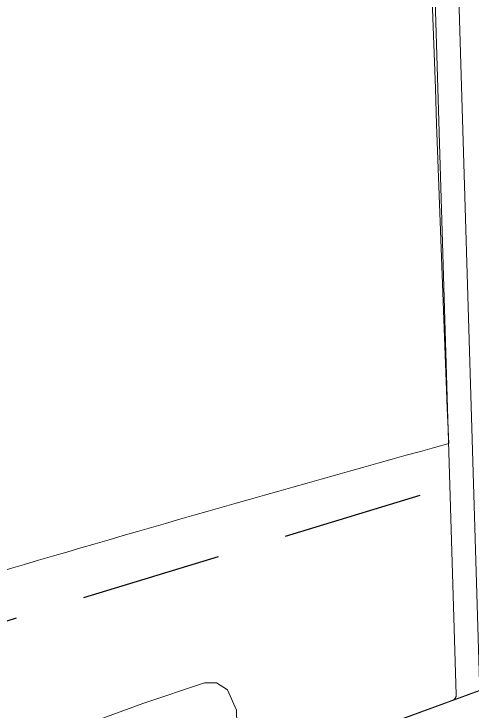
# Model space of a CAD drawing. Header units: millimetres. Extents: x 111563 to 112628, y 522776 to 523529.
# Drawn here: x 111880.4 to 111919.6, y 523059 to 523118.4 of the extents above; entities that cross this region are included whole.
import ezdxf

# ---------------------------------------------------------------- set-up
doc = ezdxf.new("R2010")
doc.units = ezdxf.units.MM
doc.linetypes.add('DASHED', pattern=[18, 12, -6])
for name, color, linetype, lineweight, true_color in [('FIELD M - hull', 18, 'Continuous', 0, 0x000000), ('KOP -ACHTERGROND', 47, 'Continuous', 0, 0x7f6f3f), ('Pipes - water', 5, 'DASHED', 25, 0x0000ff), ('V00 kant verhard', 253, 'Continuous', 0, 0xadadad), ('W00 kant water', 5, 'Continuous', 0, 0x0000ff)]:
    doc.layers.add(name, color=color, linetype=linetype, lineweight=lineweight, true_color=true_color)

msp = doc.modelspace()

# ---------------------------------------------------------------- hatches: boundary and pattern name
at = {"layer": 'FIELD M - hull'}
h = msp.add_hatch(dxfattribs=at)
h.set_pattern_fill('AR-B816', color=256, scale=1000, style=0)
edge = h.paths.add_edge_path(flags=0)
edge.add_arc((110100.51267, 527519.9156), 4614.66426, 292.10933608, 293.10933608)
edge.add_arc((123015.50456, 523514.18184), 11106.36026, 181.231189522, 182.231189522)
edge.add_arc((112529.80807, 520862.93676), 2301.77312, 105.42566029, 106.42566029)
edge.add_arc((104523.25818, 522837.89974), 7359.36025, 1.813286739, 2.813286739)
edge.add_arc((112756.48119, 520724.35128), 2627.47675, 109.63104808, 110.63104808)
edge.add_arc((108324.44089, 523595.83033), 3530.43389, 353.29007518, 354.29007518)
at = {"layer": 'V00 kant verhard'}
h = msp.add_hatch(dxfattribs=at)
h.set_pattern_fill('AR-B816', color=256, scale=1000, style=0)
h.paths.add_polyline_path([(111564.203, 522925.30589), (111574.237, 522928.922), (111648.81, 522956.323), (111653.578, 522958.075), (111684.833, 522969.56), (111717.594, 522982.053), (111766.589, 523000), (111785.827, 523007.047), (111846.019, 523029.033), (111919.554, 523055.885), (111997.758, 523084.682), (112000, 523085.506), (112129.266, 523132.794), (112163.89, 523145.73), (112169.973, 523147.57), (112251.939, 523177.832), (112293.341, 523192.061), (112307.349, 523196.147), (112317.532, 523198.736), (112336.925, 523203.058), (112357.313, 523206.06), (112385.093, 523208.894), (112413.799, 523210.118), (112455.44, 523211.317), (112511.08, 523213.456), (112512.483, 523213.32), (112524.16, 523214.324), (112556.377, 523215.145), (112570.656, 523215.792), (112577.663, 523215.481), (112580.338, 523214.259), (112591.553, 523214.606), (112592.911, 523215.711), (112594.349, 523216.402), (112625.981, 523217.424), (112625.88726, 523221.31514), (112620.612, 523221.262), (112615.762, 523221.152), (112595.972, 523220.702), (112591.747, 523220.606), (112590.414, 523221.04), (112581.209, 523220.583), (112578.298, 523220.438), (112576.894, 523219.868), (112527.434, 523217.889), (112492.556, 523216.869), (112480.869, 523216.813), (112446.92, 523215.407), (112393.223, 523213.707), (112376.531, 523212.526), (112359.956, 523210.937), (112340.586, 523208.094), (112321.174, 523203.621), (112302.967, 523198.996), (112286.647, 523194.219), (112241.57, 523178.283), (112173.721, 523153.676), (112000, 523089.86), (111951.473, 523072.153), (111876.487, 523044.72), (111789.528, 523012.681), (111754.789, 523000), (111702.329, 522980.85), (111685.165, 522974.131), (111677.263, 522971.287), (111672.44, 522969.551), (111652.829, 522962.492), (111643.615, 522959.175), (111586.591, 522937.857), (111576.77, 522934.264), (111564.203, 522929.66665), (111562.98567, 522929.20483)], flags=0)
at = {"layer": 'W00 kant water'}
h = msp.add_hatch(dxfattribs=at)
h.set_pattern_fill('AR-B816', color=256, scale=1000, style=0)
h.paths.add_polyline_path([(111674.35, 522979.07), (111690.748, 522984.989), (111694.282, 522986.695), (111695.117, 522987.462), (111695.637, 522988.57), (111691.691, 523000), (111683.536, 523023.034), (111683.576, 523023.877), (111684.251, 523024.491), (111684.898, 523024.539), (111685.64, 523024.22), (111694.187, 523000), (111697.647, 522990.612), (111698.605, 522989.236), (111699.997, 522988.631), (111703.605, 522989.278), (111730.46, 523000), (111737.498, 523002.809), (111783.806, 523019.107), (111794.137, 523023.621), (111843.447, 523042.043), (111891.4589, 523059.60986), (111896.71759, 523061.37687), (111897.75284, 523061.37687), (111898.67911, 523060.77751), (111899.44314, 523059.04583), (111899.47543, 523057.87151), (111898.66524, 523057.28029), (111896.5025, 523056.51862), (111813.183, 523027.367), (111795.042, 523020.829), (111786.077, 523016.613), (111739.642, 523000), (111690.55, 522981.999), (111675.019, 522975.735)], flags=0)

# ---------------------------------------------------------------- linework, layer by layer
at = {"layer": 'FIELD M - hull'}
msp.add_lwpolyline([(111837.358, 523244.58, 0.00436335), (111911.70836, 523275.54328, 0.00436335), (111917.56434, 523081.79167, 0.00436335), (111878.93323, 523070.7686, 0.00436335), (111873.74881, 523199.10736, 0.00436335), (111830.6928, 523183.32464, 0.00436335)], format="xyb", close=True, dxfattribs=at)
at = {"layer": 'KOP -ACHTERGROND'}
for points in [[(111920.18187, 523061.42558), (111911.18929, 523358.95538)], [(111918.21176, 523060.37131), (111914.00334, 523199.61134)], [(112036.14191, 523103.13664), (112000, 523089.86), (111951.473, 523072.153), (111903.66348, 523054.69358)]]:
    msp.add_lwpolyline(points, dxfattribs=at)
msp.add_arc((111917.71198, 523060.35621), 0.5, 290.0615468, 1.7311895, dxfattribs=at)
at = {"layer": 'Pipes - water'}
msp.add_line((111932.31829, 523082.5777), (111874.06589, 523064.88419), dxfattribs=at)
at = {"layer": 'V00 kant verhard', "linetype": 'Continuous', "lineweight": 0}
msp.add_lwpolyline([(111754.789, 523000), (111789.528, 523012.681), (111876.487, 523044.72), (111951.473, 523072.153), (112000, 523089.86)], dxfattribs=at)
at = {"layer": 'W00 kant water', "linetype": 'Continuous', "lineweight": 0}
msp.add_lwpolyline([(111685.64, 523024.22), (111694.187, 523000), (111697.647, 522990.612), (111698.605, 522989.236), (111699.997, 522988.631), (111703.605, 522989.278), (111730.46, 523000), (111737.498, 523002.809), (111783.806, 523019.107), (111794.137, 523023.621), (111843.447, 523042.043), (111891.4589, 523059.60986), (111896.71759, 523061.37687), (111897.75284, 523061.37687), (111898.67911, 523060.77751), (111899.44314, 523059.04583), (111899.47543, 523057.87151), (111898.66524, 523057.28029), (111896.5025, 523056.51862), (111813.183, 523027.367), (111795.042, 523020.829), (111786.077, 523016.613), (111739.642, 523000), (111690.55, 522981.999)], dxfattribs=at)

doc.saveas('drawing.dxf')
